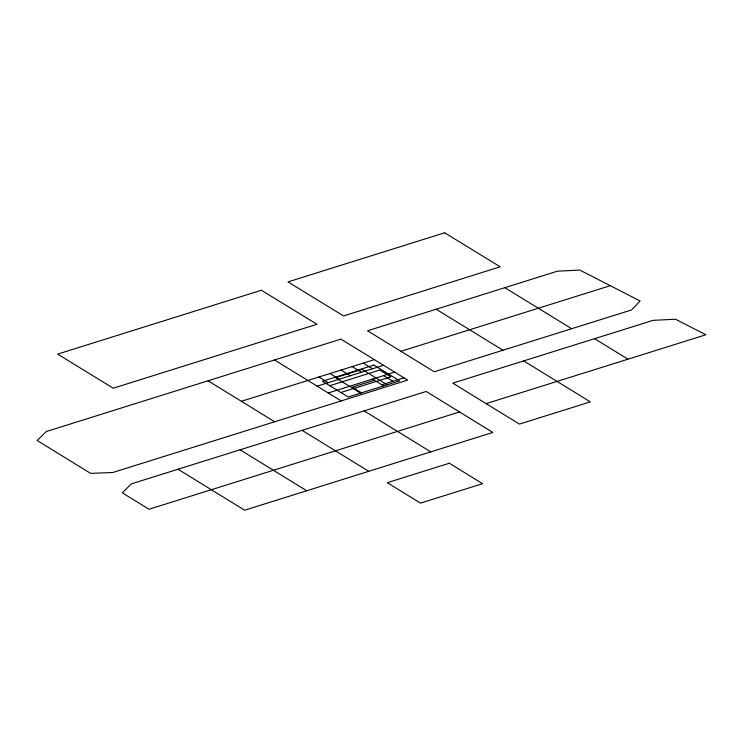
<?xml version="1.0" encoding="UTF-8"?>
<svg xmlns="http://www.w3.org/2000/svg" width="743" height="743" viewBox="0 0 743 743"><rect width="100%" height="100%" fill="white"/><g stroke="black" fill="none" stroke-linecap="round" stroke-linejoin="round"><path stroke-width="1.11" d="M241.391 401.285L374.333 359.631M400.941 351.29L610.282 285.684L640.104 301.026L631.559 309.942L434.256 371.769L367.516 330.774L557.417 271.186L579.856 270.08L610.282 285.684M317.122 386.156L383.602 365.315M329.771 385.701L379.738 370.033L390.855 376.859L340.888 392.518M328.23 392.973L394.709 372.132M374.379 380.212L352.228 387.159L361.488 392.843M381.818 384.763L403.969 377.825M341.176 400.923L112.843 472.492L90.618 473.384L37.15 440.488L46.28 431.553L340.907 339.114L407.675 380.091L341.176 400.923L274.473 359.956M627.965 359.194L486.117 403.635L452.784 383.137L653.088 320.354L675.554 319.23L705.85 334.777L627.965 359.194L594.595 338.687M459.536 411.956L149.009 509.252L122.251 492.795L131.381 483.86L426.203 391.459L492.841 432.435L244.661 510.2L178.041 469.242M571.618 328.712L504.85 287.671M502.946 350.232L436.169 309.227M486.117 403.635L519.45 424.095L590.341 401.889L523.704 360.903M363.253 363.104L372.512 368.788M383.629 375.605L392.889 381.289M387.196 384.781L362.101 369.382L335.511 377.713L360.606 393.121M352.173 366.578L361.432 372.262M372.559 379.079L383.639 385.896M341.093 370.051L350.352 375.735M330.013 373.525L339.272 379.209M318.933 376.998L328.202 382.682M368.769 471.313L302.104 430.346M364.154 410.907L430.791 451.883M208.04 380.806L274.706 421.773M240.091 449.794L306.71 490.761M261.36 290.253L57.638 354.114L113.233 388.208L316.973 324.282L261.36 290.253M444.658 232.8L287.968 281.913L343.582 315.942L500.206 266.802L444.658 232.8M373.878 365.101L322.462 381.215L348.188 397.003L399.604 380.89L373.878 365.101M449.348 463.233L387.298 482.681L420.492 503.122L482.56 483.693L449.348 463.233"/></g></svg>
